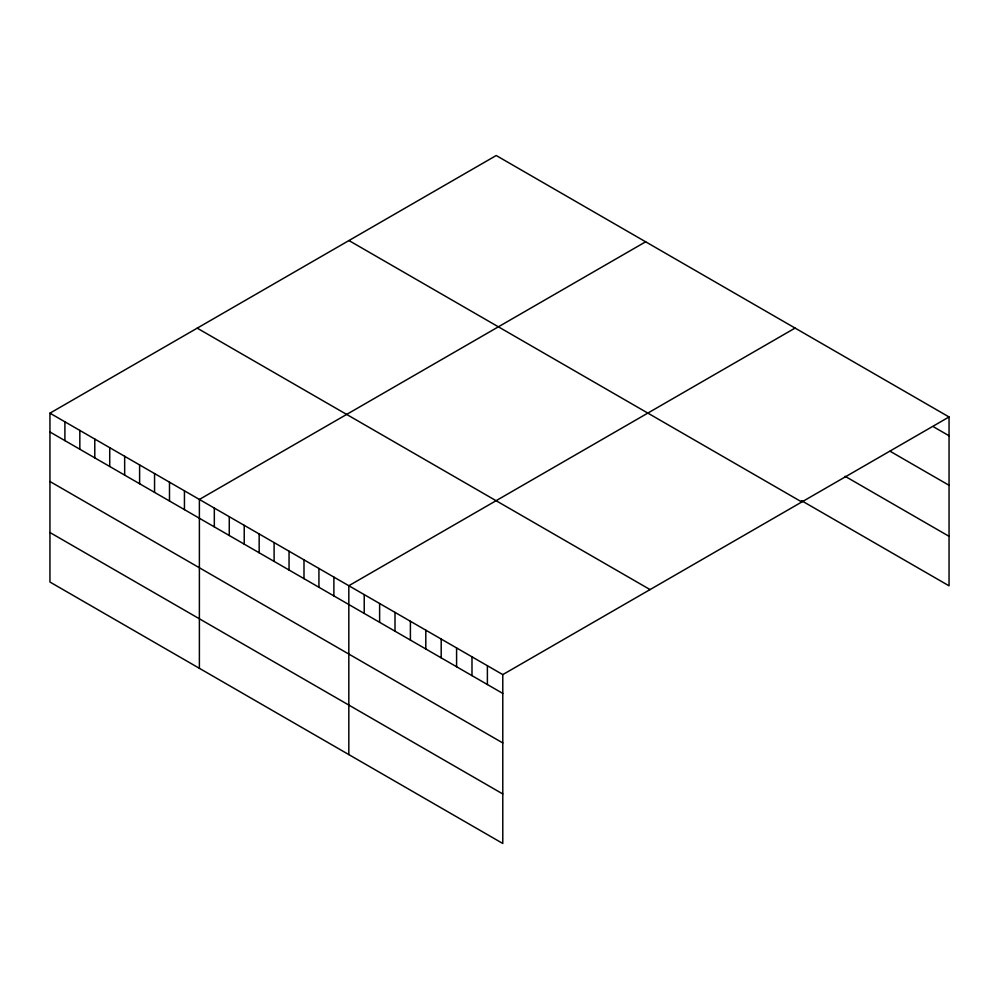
<?xml version="1.0" encoding="UTF-8"?>
<svg xmlns="http://www.w3.org/2000/svg" width="999" height="999" viewBox="0 0 999 999"><rect width="100%" height="100%" fill="white"/><g stroke="black" fill="none" stroke-linecap="round" stroke-linejoin="round"><path stroke-width="1.5" d="M49.95 413.174L502.784 674.612L502.784 843.481L49.95 582.03L49.95 413.174L496.216 155.519L949.05 416.97L949.05 585.826L801.498 500.636M645.654 241.795L199.388 499.45L199.388 668.306M795.092 328.072L348.826 585.726L348.826 754.582M502.784 674.612L949.05 416.97M933.653 426.885L949.05 435.764M890.034 451.211L949.05 485.289M845.129 476.311L949.05 536.313M348.951 240.547L801.785 501.985M197.215 328.147L650.049 589.585M49.95 431.98L502.784 693.418M49.95 481.493L502.784 742.944M49.95 532.517L502.784 793.955M487.387 665.721L487.387 684.527M471.99 656.83L471.99 675.636M456.593 647.951L456.593 666.745M441.196 639.06L441.196 657.866M425.799 630.169L425.799 648.975M410.402 621.278L410.402 640.084M395.005 612.387L395.005 631.193M379.62 603.496L379.62 622.302M364.223 594.617L364.223 613.411M333.878 577.097L333.878 595.904M318.931 568.468L318.931 587.275M303.996 559.84L303.996 578.646M289.048 551.211L289.048 570.017M274.101 542.582L274.101 561.388M259.166 533.953L259.166 552.759M244.218 525.337L244.218 544.13M229.27 516.708L229.27 535.501M214.323 508.079L214.323 526.885M184.44 490.821L184.44 509.627M169.493 482.192L169.493 500.998M154.558 473.563L154.558 492.37M139.61 464.935L139.61 483.741M124.663 456.306L124.663 475.112M109.728 447.677L109.728 466.483M94.78 439.061L94.78 457.854M79.833 430.432L79.833 449.238M64.898 421.803L64.898 440.609"/></g></svg>
